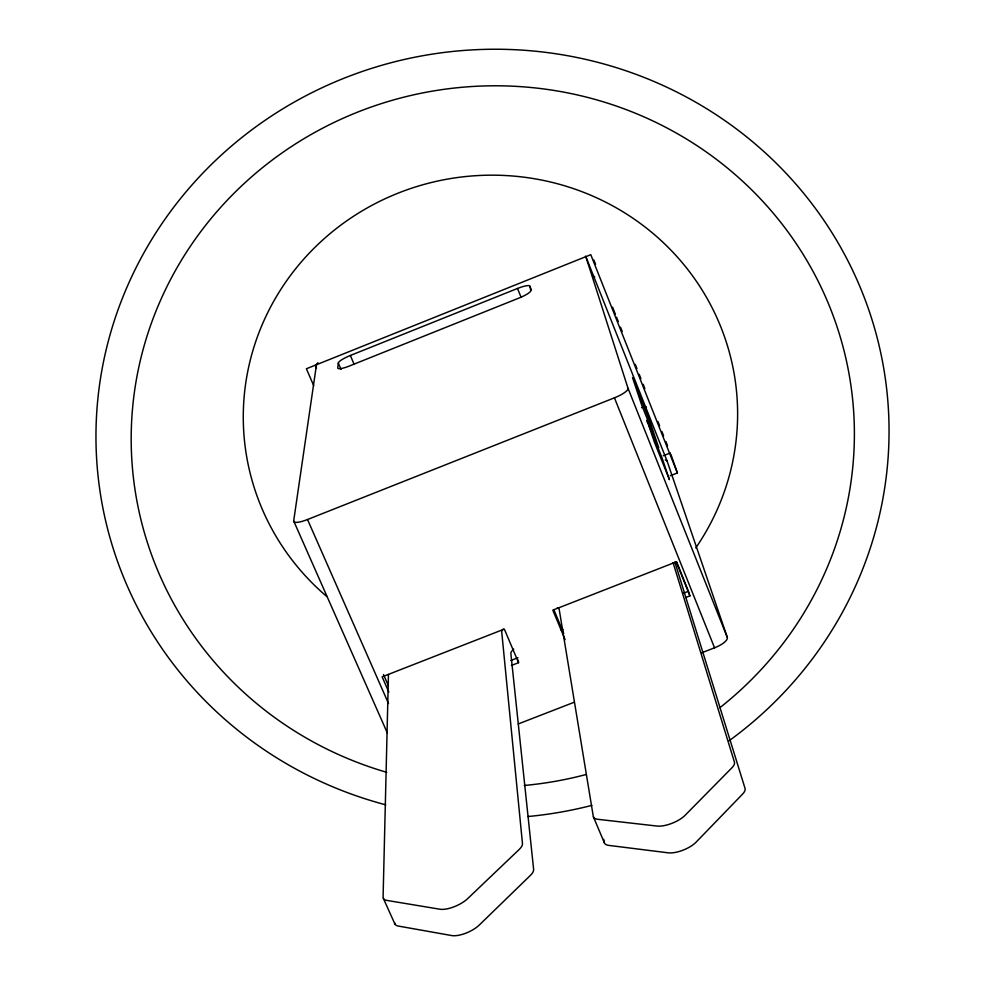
<?xml version="1.0" encoding="UTF-8"?>
<svg xmlns="http://www.w3.org/2000/svg" width="985" height="985" viewBox="0 0 985 985"><rect width="100%" height="100%" fill="white"/><g stroke="black" fill="none" stroke-linecap="round" stroke-linejoin="round"><path stroke-width="1.48" d="M388.459 674.429L383.091 897.126A18.666 6.87 -24.7 0 0 386.748 900.388L439.963 909.229A19.134 7.24 -24.3 0 0 467.69 898.603L519.107 849.55A18.678 6.932 -23.7 0 0 522.469 843.566L501.734 631.976A15.575 4.716 -22.9 0 1 503.126 629.107M338.298 363.009L337.744 367.922A12.854 2.536 -23 0 0 349.33 366.038L519.255 297.95A12.928 2.561 -22.3 0 0 530.767 290.563L529.868 286.216A12.83 2.524 -22.3 0 0 517.507 288.457L350.34 355.487A12.756 2.499 -23 0 0 338.298 363.009L341.044 369.4M387.376 733.049L293.678 520.942L316.505 364.585A12.596 2.438 -23.1 0 1 317.983 362.775M293.678 520.942A15.649 3.743 -23.6 0 0 307.517 519.526L614.443 397.829A15.785 3.805 -22 0 0 628.036 388.324L585.816 256.556A12.707 2.462 -22.1 0 0 585.484 256.211M641.543 407.655L644.202 406.596M647.182 422.356L649.854 421.297L632.505 377.526L641.469 404.404L658.719 447.732L649.854 421.297M663.25 455.735L670.391 452.915M670.256 475.767L677.397 472.96L670.884 454.356M510.858 660.479L517.987 657.709M682.753 593.475L688.441 591.259L676.56 561.622M511.387 665.478L518.553 662.683L518.27 660.196M685.609 597.575L689.906 595.9L688.441 591.259M518.258 723.95L574.144 702.268M701.652 652.821L714.556 647.81A15.354 5.11 -21.6 0 0 727.287 637.357L667.079 461.017L585.816 256.556M383.399 898.505L394.948 924.115M383.51 674.565L388.361 685.609M388.841 692.11L382.131 676.855L504.32 629.083L518.553 662.683M307.517 519.526L388.521 703.549M313.698 385.627L306.397 368.759L590.778 254.684L677.397 472.96M315.298 365.3L316.517 368.107M350.34 355.487L354.157 364.413M593.401 816.824L604.371 842.815M553.816 609.604L563.728 633.367M565.119 639.634L552.807 610.134L676.264 561.881L689.906 595.9M517.507 288.457L521.176 297.495M529.868 286.216L531.444 290.107M614.443 397.829L714.556 647.81M628.036 388.324L727.287 637.357M593.881 260.065L595.58 264.349M612.584 307.209L615.416 314.35M616.548 317.207L618.248 321.492M620.513 327.205L622.212 331.489M635.251 364.351L636.95 368.636M639.216 374.349L640.915 378.634M643.18 384.347L644.88 388.632M657.918 421.494L659.618 425.779M661.883 431.492L663.582 435.776M665.848 441.489L667.547 445.774M674.86 562.016L745.042 788.382A18.74 7.178 -21.8 0 1 742.518 794.169L696.149 842.101A19.158 7.523 -22.3 0 1 668.125 852.813L608.841 845.401A18.666 7.141 -22.8 0 1 604.248 842.347L603.731 839.331M673.075 562.669L734.441 762.131A18.789 7.018 -21.8 0 1 731.88 767.832L685.117 815.284A19.22 7.351 -22.3 0 1 657.02 826.058L597.833 819.311A18.715 6.981 -22.8 0 1 593.278 816.368L559.221 609.506A15.588 4.716 -22.7 0 0 557.251 607.942M394.616 922.711A18.616 7.03 -24.7 0 0 398.322 926.06L451.672 935.553A19.072 7.412 -24.4 0 0 479.326 924.989L530.312 875.48A18.616 7.092 -23.8 0 0 533.636 869.423L510.858 653.511A15.538 4.826 -22.9 0 1 513.751 649.115M560.613 629.686A15.551 4.826 -22.7 0 1 563.051 629.366M385.738 804.831A396.696 384.384 -6.4 0 1 143.059 254.376A396.696 384.384 -6.4 0 1 751.617 140.941A396.696 384.384 -6.4 0 1 728.962 740.868M591.862 805.373A396.696 384.384 -6.4 0 1 527.948 816.528M326.835 596.565A247.272 240.192 -6.4 0 1 298.086 265.753A247.272 240.192 -6.4 0 1 637 221.046A247.272 240.192 -6.4 0 1 695.792 547.894M386.76 772.326A361.741 350.475 -6.4 0 1 174.702 271.811A361.741 350.475 -6.4 0 1 724.012 165.271A361.741 350.475 -6.4 0 1 719.875 707.71M586.161 774.493A361.741 350.475 -6.4 0 1 524.303 785.464M646.332 406.916A159.238 155.088 -6.4 0 1 646.025 409.662M592.625 275.295A159.238 155.088 -6.4 0 1 594.768 277.154M665.294 460.069A12.436 3.349 -21.8 0 1 667.079 461.017M647.059 420.386L654.237 441.674L669.418 479.658L662.216 458.394L647.059 420.386"/></g></svg>
